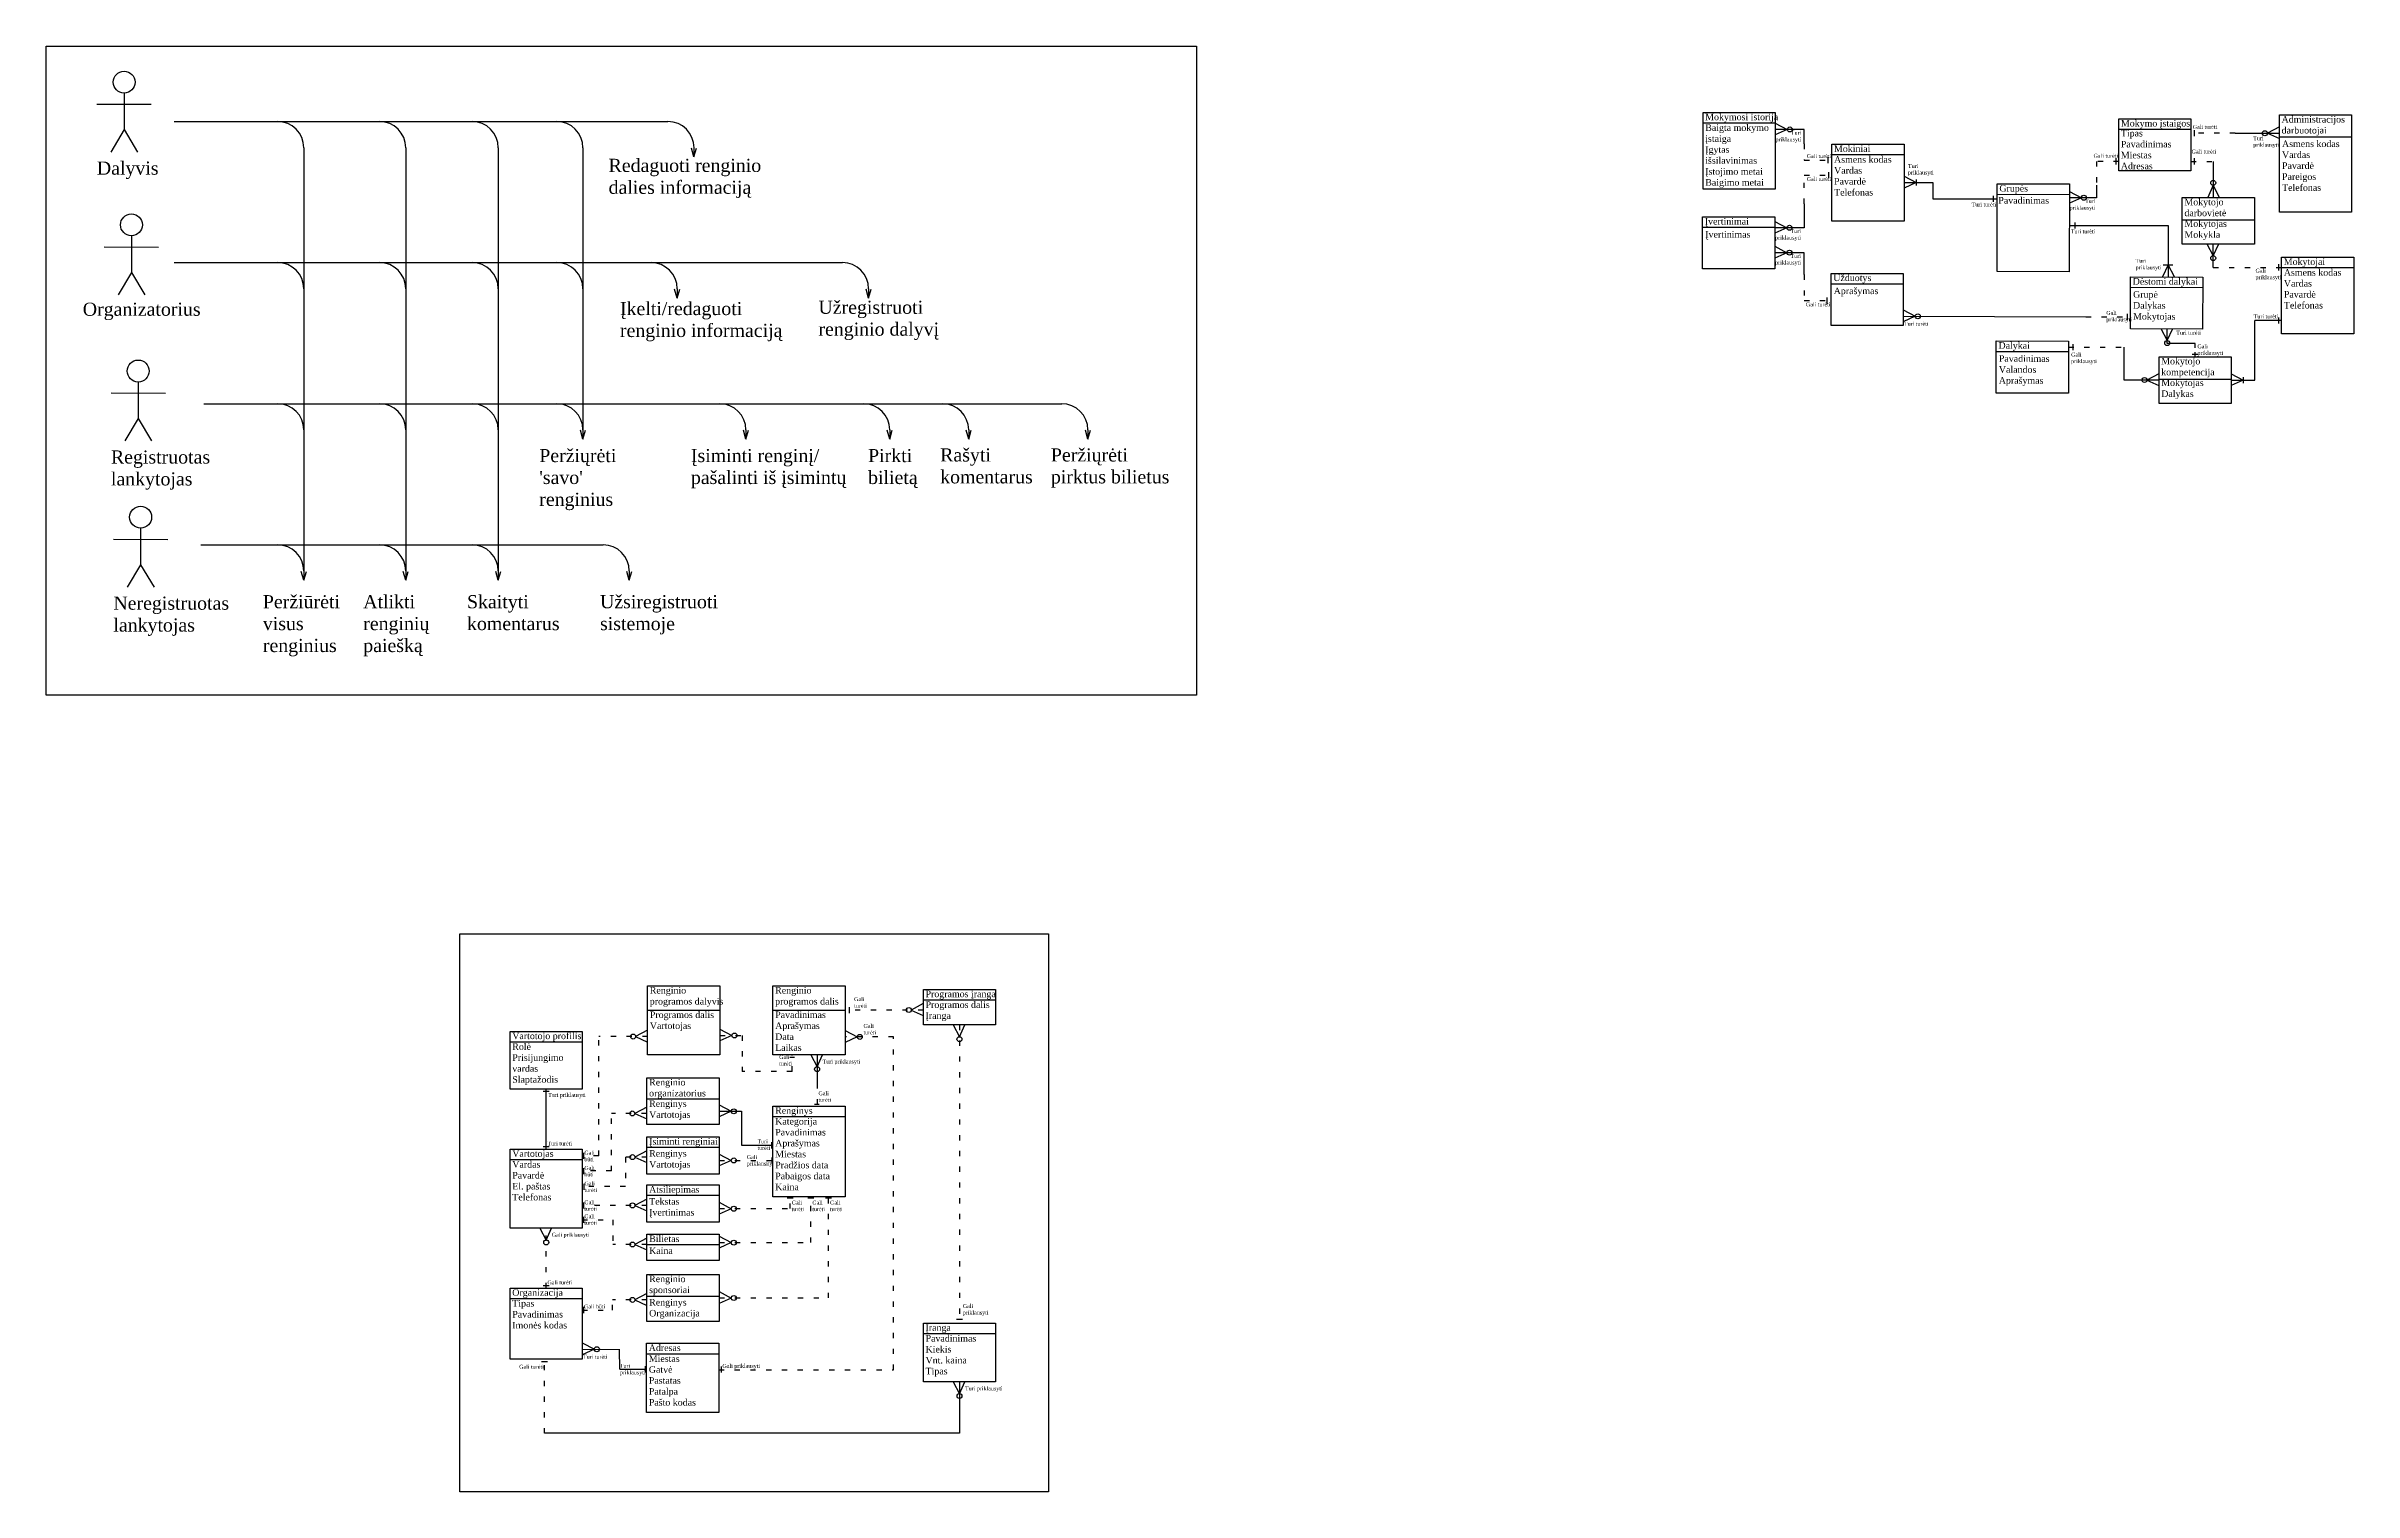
# Model space of a CAD drawing. Header units: inches. Extents: x -80.6 to 7.2, y -62.6 to -7.5.
import ezdxf

# ---------------------------------------------------------------- set-up
doc = ezdxf.new("R2010")
doc.units = ezdxf.units.IN
doc.header["$MEASUREMENT"] = 0
doc.linetypes.add('N4024N4', pattern=[0.6, 0.2, -0.4])
doc.layers.add('kabeliai', color=250, linetype='Continuous', lineweight=30)
doc.styles.add('TNR', font='times.ttf', dxfattribs={"height": 0.25})

msp = doc.modelspace()

# ---------------------------------------------------------------- linework, layer by layer
at = {"layer": 'kabeliai', "color": 7}
for p, q in [((-77.641, -9.292), (-77.641, -10.684)), ((-78.677, -9.709), (-76.606, -9.719)), ((-75.737, -10.373), (-56.945, -10.373)), ((-77.641, -10.684), (-78.151, -11.538)), ((-77.641, -10.684), (-77.132, -11.538)), ((-70.801, -11.37), (-70.801, -27.843)), ((-66.919, -11.37), (-66.919, -27.667)), ((-63.397, -11.37), (-63.397, -27.667)), ((-60.176, -11.37), (-60.176, -22.469)), ((-55.949, -11.722), (-56.045, -11.386)), ((-55.949, -11.37), (-55.949, -11.722)), ((-55.949, -11.722), (-55.852, -11.386)), ((1.15, -10.702), (1.15, -10.933)), ((-12.785, -11.725), (-12.785, -11.957)), ((-1.826, -11.775), (-1.826, -12.007)), ((1.15, -11.775), (1.15, -12.007)), ((1.881, -11.891), (1.881, -13.267)), ((-12.76, -12.303), (-12.76, -12.534)), ((-9.425, -12.585), (-9.425, -12.816)), ((-6.495, -13.2), (-6.495, -13.431)), ((-77.362, -14.726), (-77.362, -16.119)), ((-3.596, -14.33), (0.161, -14.33)), ((-3.381, -14.214), (-3.381, -14.445)), ((0.161, -14.33), (0.162, -16.293)), ((-78.398, -15.143), (-76.327, -15.154)), ((-75.737, -15.747), (-50.3, -15.747)), ((1.881, -15.928), (1.881, -15.047)), ((-77.362, -16.119), (-77.872, -16.973)), ((-77.362, -16.119), (-76.853, -16.973)), ((4.362, -15.812), (4.362, -16.044)), ((-70.801, -16.743), (-70.801, -21.12)), ((-66.919, -16.743), (-66.919, -21.12)), ((-63.397, -16.743), (-63.397, -21.12)), ((-60.176, -16.743), (-60.176, -21.12)), ((-56.589, -17.096), (-56.685, -16.759)), ((-56.589, -16.743), (-56.589, -17.096)), ((-56.589, -17.096), (-56.492, -16.759)), ((-49.303, -17.096), (-49.4, -16.759)), ((-49.303, -16.743), (-49.303, -17.096)), ((-49.303, -17.096), (-49.207, -16.759)), ((-12.827, -17.077), (-12.827, -17.308)), ((-1.397, -17.694), (-1.397, -17.926)), ((0.129, -18.821), (0.13, -18.277)), ((4.485, -17.948), (3.467, -17.948)), ((3.467, -20.218), (3.467, -17.948)), ((4.362, -17.832), (4.362, -18.063)), ((-3.459, -18.849), (-3.459, -19.081)), ((-1.514, -20.218), (-1.514, -18.965)), ((1.198, -18.821), (0.129, -18.821)), ((1.309, -19.245), (1.078, -19.245)), ((3.017, -20.103), (3.017, -20.334)), ((-78.14, -20.709), (-76.069, -20.72)), ((-77.105, -20.292), (-77.105, -21.685)), ((-0.182, -20.218), (-1.514, -20.218)), ((2.567, -20.218), (3.467, -20.218)), ((-77.105, -21.685), (-77.614, -22.539)), ((-77.105, -21.685), (-76.595, -22.539)), ((-74.611, -21.12), (-41.952, -21.12)), ((-70.801, -22.117), (-70.801, -26.494)), ((-66.919, -22.117), (-66.919, -26.494)), ((-63.397, -22.117), (-63.397, -26.494)), ((-60.176, -22.469), (-60.273, -22.133)), ((-60.176, -22.117), (-60.176, -22.469)), ((-60.176, -22.469), (-60.08, -22.133)), ((-53.972, -22.469), (-54.069, -22.133)), ((-53.972, -22.117), (-53.972, -22.469)), ((-53.972, -22.469), (-53.876, -22.133)), ((-48.497, -22.469), (-48.594, -22.133)), ((-48.497, -22.117), (-48.497, -22.469)), ((-48.497, -22.469), (-48.4, -22.133)), ((-45.493, -22.469), (-45.59, -22.133)), ((-45.493, -22.117), (-45.493, -22.469)), ((-45.493, -22.469), (-45.397, -22.133)), ((-40.955, -22.469), (-41.052, -22.133)), ((-40.955, -22.117), (-40.955, -22.469)), ((-40.955, -22.469), (-40.859, -22.133)), ((-78.048, -26.274), (-75.976, -26.285)), ((-77.012, -25.857), (-77.012, -27.25)), ((-74.722, -26.494), (-59.41, -26.494)), ((-77.012, -27.25), (-77.521, -28.104)), ((-77.012, -27.25), (-76.503, -28.104)), ((-70.801, -27.843), (-70.898, -27.506)), ((-70.801, -27.49), (-70.801, -27.843)), ((-70.801, -27.843), (-70.704, -27.506)), ((-66.919, -27.843), (-67.016, -27.506)), ((-66.919, -27.49), (-66.919, -27.843)), ((-66.919, -27.843), (-66.823, -27.506)), ((-63.397, -27.843), (-63.494, -27.506)), ((-63.397, -27.49), (-63.397, -27.843)), ((-63.397, -27.843), (-63.301, -27.506)), ((-58.413, -27.843), (-58.51, -27.506)), ((-58.413, -27.49), (-58.413, -27.843)), ((-58.413, -27.843), (-58.316, -27.506)), ((-50.042, -44.096), (-50.042, -44.327)), ((-52.304, -46.004), (-52.126, -46.004)), ((-51.265, -45.915), (-51.265, -47.002)), ((-61.459, -47.314), (-61.691, -47.314)), ((-61.575, -49.503), (-61.575, -47.218)), ((-54.143, -48.063), (-54.143, -49.356)), ((-51.358, -47.789), (-51.18, -47.789)), ((-61.459, -49.42), (-61.691, -49.42)), ((-60.149, -49.648), (-60.149, -49.88)), ((-52.995, -49.243), (-52.995, -49.475)), ((-52.99, -49.822), (-52.99, -50.053)), ((-60.149, -50.225), (-60.149, -50.456)), ((-60.146, -50.822), (-60.146, -51.053)), ((-60.149, -51.536), (-60.149, -51.767)), ((-52.174, -51.375), (-52.405, -51.375)), ((-51.389, -51.375), (-51.62, -51.375)), ((-50.714, -51.375), (-50.946, -51.375)), ((-60.149, -52.086), (-60.149, -52.317)), ((-61.459, -54.715), (-61.691, -54.715)), ((-60.16, -55.516), (-60.16, -55.748)), ((-45.728, -55.987), (-45.959, -55.987)), ((-61.528, -57.604), (-61.759, -57.604)), ((-58.771, -57.882), (-58.78, -57.134)), ((-57.812, -57.773), (-57.812, -58.005)), ((-54.912, -57.778), (-54.912, -58.009)), ((-45.844, -58.361), (-45.844, -60.326)), ((-45.844, -60.326), (-61.643, -60.326))]:
    msp.add_line(p, q, dxfattribs=at)
at = {"layer": 'kabeliai', "color": 5}
for p, q in [((-17.539, -10.426), (-14.791, -10.426)), ((-1.715, -10.668), (1.033, -10.668)), ((4.4, -10.953), (7.149, -10.953)), ((-12.636, -11.636), (-9.887, -11.636)), ((-6.342, -13.143), (-3.594, -13.15)), ((-17.554, -14.401), (-14.805, -14.401)), ((0.702, -14.121), (3.45, -14.121)), ((-12.664, -16.554), (-9.916, -16.554)), ((-1.267, -16.688), (1.481, -16.695)), ((4.485, -15.938), (7.233, -15.938)), ((-6.377, -19.128), (-3.629, -19.135)), ((-0.182, -20.182), (2.567, -20.182)), ((-47.218, -43.822), (-44.47, -43.822)), ((-57.714, -44.208), (-54.965, -44.208)), ((-52.942, -44.208), (-50.194, -44.208)), ((-62.949, -45.42), (-60.201, -45.42)), ((-57.739, -47.587), (-54.991, -47.587)), ((-52.942, -48.263), (-50.194, -48.263)), ((-62.949, -49.902), (-60.201, -49.902)), ((-57.739, -49.428), (-54.991, -49.428)), ((-57.739, -51.256), (-54.991, -51.256)), ((-57.739, -53.137), (-54.991, -53.137)), ((-62.949, -55.193), (-60.201, -55.193)), ((-57.739, -55.107), (-54.991, -55.107)), ((-47.218, -56.527), (-44.47, -56.527)), ((-57.753, -57.298), (-55.004, -57.298))]:
    msp.add_line(p, q, dxfattribs=at)
at = {"layer": 'kabeliai', "color": 7, "linetype": 'N4024N4'}
for p, q in [((-3.628, -18.965), (-1.514, -18.965)), ((1.192, -19.329), (1.194, -19.161)), ((1.196, -18.989), (1.198, -18.821)), ((-47.218, -44.208), (-50.194, -44.208)), ((-45.844, -44.772), (-45.844, -56.128)), ((-59.571, -49.761), (-59.571, -45.219)), ((-57.714, -45.219), (-59.571, -45.219)), ((-48.349, -45.229), (-50.194, -45.229)), ((-48.349, -57.906), (-48.349, -45.229)), ((-52.211, -46.543), (-54.118, -46.543)), ((-52.211, -46.543), (-52.211, -45.915)), ((-51.265, -46.997), (-51.265, -47.865)), ((-57.742, -48.147), (-59.091, -48.147)), ((-59.091, -50.337), (-59.091, -48.147)), ((-59.571, -49.761), (-60.201, -49.761)), ((-57.739, -49.81), (-58.557, -49.81)), ((-58.557, -49.81), (-58.557, -50.934)), ((-59.091, -50.337), (-60.201, -50.337)), ((-58.557, -50.934), (-60.198, -50.934)), ((-57.739, -51.648), (-60.201, -51.648)), ((-52.291, -51.772), (-52.291, -51.32)), ((-51.505, -53.064), (-51.505, -51.32)), ((-50.831, -55.173), (-50.831, -51.32)), ((-61.575, -54.795), (-61.575, -52.509)), ((-60.201, -52.198), (-59.034, -52.198)), ((-59.034, -52.198), (-59.034, -53.137)), ((-57.739, -53.137), (-59.034, -53.137)), ((-57.739, -55.246), (-59.053, -55.246)), ((-59.053, -55.635), (-59.053, -55.246)), ((-60.201, -55.635), (-59.053, -55.635)), ((-61.643, -60.326), (-61.643, -57.509)), ((-55.004, -57.906), (-48.349, -57.906))]:
    msp.add_line(p, q, dxfattribs=at)
at = {"layer": 'kabeliai', "color": 7, "lineweight": 25}
msp.add_lwpolyline([(-80.609, -7.503), (-36.819, -7.503), (-36.819, -32.216), (-80.609, -32.216)], close=True, dxfattribs=at)
at = {"layer": 'kabeliai', "color": 5}
for points in [[(-17.539, -10.028), (-14.791, -10.028), (-14.791, -12.953), (-17.539, -12.953)], [(-1.715, -10.27), (1.033, -10.27), (1.033, -12.254), (-1.715, -12.254)], [(4.4, -10.118), (7.149, -10.118), (7.149, -13.83), (4.4, -13.83)], [(-12.636, -11.238), (-9.887, -11.238), (-9.887, -14.163), (-12.636, -14.163)], [(-6.341, -12.744), (-3.593, -12.751), (-3.598, -16.092), (-6.346, -16.085)], [(-17.554, -14.003), (-14.805, -14.003), (-14.805, -15.987), (-17.554, -15.987)], [(0.702, -13.267), (3.45, -13.267), (3.45, -15.047), (0.702, -15.047)], [(4.485, -15.54), (7.233, -15.54), (7.233, -18.465), (4.485, -18.465)], [(-12.664, -16.155), (-9.916, -16.155), (-9.916, -18.14), (-12.664, -18.14)], [(-1.266, -16.289), (1.482, -16.296), (1.477, -18.281), (-1.271, -18.274)], [(-6.376, -18.73), (-3.628, -18.737), (-3.633, -20.721), (-6.381, -20.714)], [(-0.182, -19.329), (2.567, -19.329), (2.567, -21.108), (-0.182, -21.108)], [(-57.714, -43.287), (-54.965, -43.287), (-54.965, -45.915), (-57.714, -45.915)], [(-52.942, -43.287), (-50.194, -43.287), (-50.194, -45.915), (-52.942, -45.915)], [(-47.218, -43.424), (-44.47, -43.424), (-44.47, -44.772), (-47.218, -44.772)], [(-62.949, -45.022), (-60.201, -45.022), (-60.201, -47.218), (-62.949, -47.218)], [(-57.739, -46.787), (-54.991, -46.787), (-54.991, -48.562), (-57.739, -48.562)], [(-52.942, -47.865), (-50.194, -47.865), (-50.194, -51.32), (-52.942, -51.32)], [(-57.739, -49.04), (-54.991, -49.04), (-54.991, -50.454), (-57.739, -50.454)], [(-62.949, -49.503), (-60.201, -49.503), (-60.201, -52.509), (-62.949, -52.509)], [(-57.739, -50.868), (-54.991, -50.868), (-54.991, -52.282), (-57.739, -52.282)], [(-57.739, -52.749), (-54.991, -52.749), (-54.991, -53.748), (-57.739, -53.748)], [(-57.739, -54.276), (-54.991, -54.276), (-54.991, -56.07), (-57.739, -56.07)], [(-62.949, -54.795), (-60.201, -54.795), (-60.201, -57.509), (-62.949, -57.509)], [(-47.218, -56.128), (-44.47, -56.128), (-44.47, -58.361), (-47.218, -58.361)], [(-57.753, -56.9), (-55.004, -56.9), (-55.004, -59.531), (-57.753, -59.531)]]:
    msp.add_lwpolyline(points, close=True, dxfattribs=at)
at = {"layer": 'kabeliai', "color": 7}
for points in [[(-14.789, -10.434), (-14.331, -10.677), (-14.789, -10.885)], [(-13.692, -11.222), (-13.692, -11.222), (-13.691, -10.676), (-14.791, -10.676)], [(2.717, -10.817), (4.4, -10.817)], [(4.4, -10.575), (3.942, -10.817), (4.4, -11.025)], [(-9.887, -12.7), (-8.795, -12.7), (-8.795, -13.312), (-6.342, -13.316)], [(-9.882, -12.458), (-9.424, -12.701), (-9.882, -12.909)], [(-2.563, -12.795), (-2.561, -13.281), (-3.595, -13.279)], [(-3.593, -13.037), (-3.135, -13.28), (-3.593, -13.488)], [(2.124, -13.261), (1.881, -12.803), (1.673, -13.261)], [(-13.692, -13.505), (-13.692, -13.505), (-13.692, -14.42), (-14.805, -14.42)], [(-14.803, -14.178), (-14.346, -14.421), (-14.803, -14.629)], [(-13.692, -16.205), (-13.692, -16.205), (-13.692, -15.369), (-14.805, -15.369)], [(-14.803, -15.126), (-14.346, -15.369), (-14.803, -15.577)], [(1.638, -15.03), (1.881, -15.487), (2.089, -15.03)], [(0.405, -16.287), (0.162, -15.829), (-0.046, -16.287)], [(-0.024, -15.83), (0.348, -15.83)], [(-9.917, -17.547), (-9.46, -17.79), (-9.917, -17.998)], [(-9.918, -17.789), (-2.971, -17.806)], [(-0.112, -18.26), (0.13, -18.718), (0.339, -18.26)], [(-0.185, -19.976), (-0.642, -20.218), (-0.185, -20.427)], [(2.559, -19.976), (3.017, -20.218), (2.559, -20.427)], [(-47.221, -43.965), (-47.679, -44.208), (-47.221, -44.416)], [(-46.087, -44.772), (-45.844, -45.23), (-45.636, -44.772)], [(-57.716, -44.976), (-58.174, -45.219), (-57.716, -45.427)], [(-54.964, -44.935), (-54.506, -45.177), (-54.964, -45.385)], [(-50.193, -44.988), (-49.735, -45.23), (-50.193, -45.439)], [(-51.507, -45.915), (-51.265, -46.373), (-51.056, -45.915)], [(-57.744, -47.904), (-58.202, -48.147), (-57.744, -48.355)], [(-54.991, -48.063), (-54.143, -48.063)], [(-54.99, -47.822), (-54.532, -48.064), (-54.99, -48.273)], [(-57.742, -49.567), (-58.199, -49.81), (-57.742, -50.018)], [(-54.99, -49.693), (-54.532, -49.936), (-54.99, -50.144)], [(-54.143, -49.356), (-52.942, -49.356)], [(-57.742, -51.405), (-58.199, -51.648), (-57.742, -51.856)], [(-54.99, -51.531), (-54.532, -51.773), (-54.99, -51.981)], [(-61.818, -52.509), (-61.575, -52.967), (-61.367, -52.509)], [(-57.742, -52.894), (-58.199, -53.137), (-57.742, -53.345)], [(-54.99, -52.823), (-54.532, -53.065), (-54.99, -53.274)], [(-57.742, -55.003), (-58.199, -55.246), (-57.742, -55.454)], [(-54.99, -54.932), (-54.532, -55.175), (-54.99, -55.383)], [(-60.2, -56.882), (-59.742, -57.125), (-60.2, -57.333)], [(-60.201, -57.124), (-58.771, -57.134)], [(-58.771, -57.882), (-57.753, -57.89)], [(-46.087, -58.361), (-45.844, -58.819), (-45.636, -58.361)]]:
    msp.add_lwpolyline(points, dxfattribs=at)
at = {"layer": 'kabeliai', "color": 7, "linetype": 'N4024N4'}
for points in [[(-13.692, -11.222), (-13.692, -11.841), (-12.636, -11.841)], [(2.717, -10.817), (1.033, -10.817)], [(-1.715, -11.891), (-2.563, -11.891), (-2.563, -12.795)], [(1.033, -11.891), (1.881, -11.891), (1.881, -11.891)], [(-13.692, -13.505), (-13.692, -12.418), (-12.636, -12.418)], [(-13.692, -16.205), (-13.692, -17.192), (-12.664, -17.192)], [(1.881, -15.928), (1.881, -15.928), (4.485, -15.928)], [(-2.971, -17.806), (-1.199, -17.811)], [(-54.965, -45.176), (-54.118, -45.176)], [(-54.118, -45.176), (-54.118, -46.543)], [(-54.991, -49.934), (-52.942, -49.934)], [(-54.991, -51.772), (-52.291, -51.772)], [(-54.991, -53.064), (-51.505, -53.064)], [(-54.991, -55.173), (-50.831, -55.173)]]:
    msp.add_lwpolyline(points, dxfattribs=at)
at = {"layer": 'kabeliai', "color": 7}
msp.add_lwpolyline([(-64.864, -41.306), (-42.451, -41.306), (-42.451, -62.556), (-64.864, -62.556)], close=True, dxfattribs=at)
for centre, radius in [((-77.641, -8.874), 0.418), ((-14.237, -10.676), 0.0948), ((3.848, -10.822), 0.0948), ((1.881, -12.709), 0.0948), ((-77.362, -14.309), 0.418), ((-3.04, -13.277), 0.0948), ((-14.252, -14.42), 0.0948), ((-14.252, -15.369), 0.0948), ((1.881, -15.576), 0.0948), ((-9.364, -17.791), 0.0948), ((0.132, -18.81), 0.0948), ((-77.105, -19.875), 0.418), ((-0.737, -20.218), 0.0948), ((-77.012, -25.44), 0.418), ((-47.774, -44.208), 0.0948), ((-58.269, -45.219), 0.0948), ((-54.411, -45.178), 0.0948), ((-49.639, -45.231), 0.0948), ((-45.844, -45.319), 0.0948), ((-51.265, -46.462), 0.0948), ((-58.297, -48.147), 0.0948), ((-54.436, -48.065), 0.0948), ((-58.294, -49.81), 0.0948), ((-54.436, -49.936), 0.0948), ((-58.294, -51.648), 0.0948), ((-54.436, -51.774), 0.0948), ((-61.575, -53.056), 0.0948), ((-58.294, -53.137), 0.0948), ((-54.436, -53.066), 0.0948), ((-58.294, -55.246), 0.0948), ((-54.436, -55.175), 0.0948), ((-59.646, -57.126), 0.0948), ((-45.844, -58.907), 0.0948)]:
    msp.add_circle(centre, radius, dxfattribs=at)
for centre in [(-71.798, -11.37), (-67.916, -11.37), (-64.394, -11.37), (-61.173, -11.37), (-56.945, -11.37), (-71.798, -16.743), (-67.916, -16.743), (-64.394, -16.743), (-61.173, -16.743), (-57.585, -16.743), (-50.3, -16.743), (-71.798, -22.117), (-67.916, -22.117), (-64.394, -22.117), (-61.173, -22.117), (-54.969, -22.117), (-49.494, -22.117), (-46.49, -22.117), (-41.952, -22.117), (-71.798, -27.49), (-67.916, -27.49), (-64.394, -27.49), (-59.41, -27.49)]:
    msp.add_arc(centre, 0.997, 0, 90, dxfattribs=at)

# ---------------------------------------------------------------- texts
at = {"layer": 'kabeliai', "color": 5, "style": 'TNR'}
for s, width, insert, char_height, attachment_point in [('{\\C7;Baigta mokymo įstaiga\\PĮgytas išsilavinimas\\PĮstojimo metai\\PBaigimo metai}', 2.49375, (-17.456, -10.482), 0.25, 1), ('Mokymosi istorija', 2.95416, (-17.457, -10.073), 0.25, 1), ('Mokymo įstaigos', 2.95416, (-1.633, -10.315), 0.25, 1), ('{\\C7;Gali turėti}', 2.49375, (1.1, -10.503), 0.15, 1), ('Administracijos darbuotojai', 2.95416, (4.482, -10.163), 0.25, 1), ('{\\C7;Turi priklausyti}', 1.10526, (-13.8, -10.728), 0.15, 3), ('Mokiniai', 2.95416, (-12.554, -11.283), 0.25, 1), ('{\\C7;Tipas\\PPavadinimas\\PMiestas\\PAdresas}', 2.49375, (-1.637, -10.693), 0.25, 1), ('{\\C7;Turi priklausyti}', 0.8053, (3.404, -10.937), 0.15, 1), ('{\\C7;Asmens kodas\\PVardas\\PPavardė\\PPareigos\\PTelefonas}', 2.49375, (4.499, -11.097), 0.25, 1), ('{\\C7;Dalyvis}', 2.49375, (-78.68, -11.898), 0.5, 1), ('{\\C7;Gali turėti}', 2.49375, (-13.594, -11.614), 0.15, 1), ('{\\C7;Asmens kodas\\PVardas\\PPavardė\\PTelefonas}', 2.49375, (-12.552, -11.693), 0.25, 1), ('{\\C7;Turi priklausyti}', 1.10526, (-9.74, -11.993), 0.15, 1), ('{\\C7;Gali turėti}', 2.49375, (-1.739, -11.603), 0.15, 3), ('{\\C7;Gali turėti}', 2.49375, (1.057, -11.445), 0.15, 1), ('{\\C7;Gali turėti}', 2.49375, (-13.594, -12.489), 0.15, 1), ('Įvertinimai', 2.95416, (-17.472, -14.048), 0.25, 1), ('{\\C7;Turi turėti}', 2.49375, (-7.316, -13.461), 0.15, 1), ('{\\C7;Turi priklausyti}', 1.10526, (-2.604, -13.331), 0.15, 3), ('Mokytojo darbovietė', 2.95416, (0.784, -13.312), 0.25, 1), ('{\\C7;Įvertinimas}', 2.49375, (-17.455, -14.545), 0.25, 1), ('{\\C7;Turi priklausyti}', 1.10526, (-13.814, -14.472), 0.15, 3), ('{\\C7;Turi turėti}', 2.49375, (-3.542, -14.484), 0.15, 1), ('{\\C7;Mokytojas\\PMokykla}', 2.49375, (0.785, -14.135), 0.25, 1), ('{\\C7;Turi priklausyti}', 1.10526, (-13.814, -15.42), 0.15, 3), ('{\\C7;Turi priklausyti}', 0.94314, (-1.073, -15.605), 0.15, 1), ('Mokytojai', 2.95416, (4.567, -15.585), 0.25, 1), ('Užduotys', 2.95416, (-12.582, -16.2), 0.25, 1), ('{\\C7;Aprašymas}', 2.49375, (-12.566, -16.697), 0.25, 1), ('{\\C7;Gali priklausyti}', 1.10526, (3.491, -15.979), 0.15, 1), ('{\\C7;Asmens kodas\\PVardas\\PPavardė\\PTelefonas}', 2.49375, (4.568, -15.994), 0.25, 1), ('{\\C7;Organizatorius}', 2.49375, (-79.216, -17.271), 0.5, 1), ('{\\C7;Gali turėti}', 2.49375, (-13.623, -17.263), 0.15, 1), ('{\\C7;Turi turėti}', 2.49375, (-9.891, -18.002), 0.15, 1), ('{\\C7;Gali priklausyti}', 1.10526, (-2.19, -17.587), 0.15, 1), ('{\\C7;Turi turėti}', 1.06784, (0.474, -18.338), 0.15, 1), ('{\\C7;Turi turėti}', 2.49375, (3.422, -17.721), 0.15, 1), ('{\\C7;Gali priklausyti}', 1.10526, (-3.527, -19.174), 0.15, 1), ('{\\C7;Gali priklausyti}', 0.94314, (1.278, -18.861), 0.15, 1), ('Mokytojo kompetencija', 2.95416, (-0.1, -19.373), 0.25, 1), ('{\\C7;Mokytojas\\PDalykas}', 2.49375, (-0.099, -20.197), 0.25, 1), ('{\\C7;Registruotas lankytojas}', 2.49375, (-78.143, -22.899), 0.5, 1), ('{\\C7;Neregistruotas lankytojas}', 2.55547, (-78.05, -28.464), 0.5, 1), ('Renginio programos dalyvis', 2.95416, (-57.632, -43.332), 0.25, 1), ('Renginio programos dalis', 2.95416, (-52.86, -43.332), 0.25, 1), ('{\\C7;Gali turėti}', 0.68155, (-49.853, -43.718), 0.15, 1), ('Programos įranga', 2.95416, (-47.136, -43.469), 0.25, 1), ('{\\C7;Programos dalis\\PĮranga}', 2.49375, (-47.135, -43.879), 0.25, 1), ('{\\C7;Programos dalis\\PVartotojas}', 2.49375, (-57.63, -44.264), 0.25, 1), ('{\\C7;Pavadinimas\\PAprašymas\\PData\\PLaikas}', 2.49375, (-52.859, -44.264), 0.25, 1), ('{\\C7;Gali turėti}', 0.68155, (-49.496, -44.739), 0.15, 1), ('{\\C7;Rolė\\PPrisijungimo vardas\\PSlaptažodis}', 2.49375, (-62.866, -45.477), 0.25, 1), ('Vartotojo profilis', 2.95416, (-62.867, -45.067), 0.25, 1), ('{\\C7;Gali turėti}', 0.68155, (-52.705, -45.924), 0.15, 1), ('{\\C7;Turi priklausyti}', 2.49375, (-51.054, -46.096), 0.15, 1), ('{\\C7;Turi priklausyti}', 2.49375, (-61.503, -47.367), 0.15, 1), ('Renginio organizatorius', 3.0803, (-57.657, -46.832), 0.25, 1), ('{\\C7;Gali turėti}', 0.68155, (-51.21, -47.304), 0.15, 1), ('{\\C7;Renginys\\PVartotojas}', 2.49375, (-57.656, -47.647), 0.25, 1), ('Renginys', 2.95416, (-52.86, -47.91), 0.25, 1), ('Įsiminti renginiai', 3.0803, (-57.657, -49.085), 0.25, 1), ('{\\C7;Turi turėti}', 0.50221, (-53.534, -49.135), 0.15, 1), ('{\\C7;Kategorija\\PPavadinimas\\PAprašymas\\PMiestas\\PPradžios data\\PPabaigos data\\PKaina}', 2.49375, (-52.859, -48.319), 0.25, 1), ('Vartotojas', 2.95416, (-62.867, -49.548), 0.25, 1), ('{\\C7;Vardas\\PPavardė\\PEl. paštas\\PTelefonas}', 2.49375, (-62.866, -49.958), 0.25, 1), ('{\\C7;Turi turėti}', 2.49375, (-61.528, -49.217), 0.15, 1), ('{\\C7;Gali būti}', 0.68155, (-60.122, -49.567), 0.15, 1), ('{\\C7;Renginys\\PVartotojas}', 2.49375, (-57.656, -49.541), 0.25, 1), ('{\\C7;Gali priklausity}', 0.68155, (-53.94, -49.732), 0.15, 1), ('{\\C7;Gali būti}', 0.68155, (-60.122, -50.144), 0.15, 1), ('{\\C7;Gali turėti}', 0.68155, (-60.119, -50.74), 0.15, 1), ('Atsiliepimas', 2.1622, (-57.657, -50.913), 0.25, 1), ('{\\C7;Gali turėti}', 0.68155, (-60.122, -51.454), 0.15, 1), ('{\\C7;Tekstas\\PĮvertinimas}', 2.49375, (-57.656, -51.369), 0.25, 1), ('{\\C7;Gali turėti}', 0.68155, (-52.23, -51.467), 0.15, 1), ('{\\C7;Gali turėti}', 0.68155, (-51.445, -51.467), 0.15, 1), ('{\\C7;Gali turėti}', 0.86577, (-50.771, -51.467), 0.15, 1), ('{\\C7;Gali priklausyti}', 2.49375, (-61.364, -52.69), 0.15, 1), ('{\\C7;Gali turėti}', 0.68155, (-60.122, -51.987), 0.15, 1), ('Bilietas', 2.1622, (-57.657, -52.794), 0.25, 1), ('{\\C7;Kaina}', 2.49375, (-57.656, -53.249), 0.25, 1), ('Renginio sponsoriai', 2.1622, (-57.657, -54.321), 0.25, 1), ('{\\C7;Tipas\\PPavadinimas\\PImonės kodas}', 2.49375, (-62.866, -55.25), 0.25, 1), ('Organizacija', 2.95416, (-62.867, -54.84), 0.25, 1), ('{\\C7;Gali turėti}', 2.49375, (-61.528, -54.508), 0.15, 1), ('{\\C7;Renginys\\POrganizacija}', 2.49375, (-57.656, -55.21), 0.25, 1), ('{\\C7;Gali būti}', 2.49375, (-60.136, -55.421), 0.15, 1), ('Įranga', 2.95416, (-47.136, -56.173), 0.25, 1), ('{\\C7;Gali priklausyti}', 0.89155, (-45.718, -55.405), 0.15, 1), ('Adresas', 2.95416, (-57.671, -56.945), 0.25, 1), ('{\\C7;Pavadinimas\\PKiekis\\PVnt. kaina\\PTipas}', 2.49375, (-47.135, -56.583), 0.25, 1), ('{\\C7;Gali turėti}', 2.49375, (-62.602, -57.717), 0.15, 1), ('{\\C7;Turi turėti}', 2.49375, (-60.174, -57.337), 0.15, 1), ('{\\C7;Turi priklausyti}', 1.01144, (-58.771, -57.682), 0.15, 1), ('{\\C7;Miestas\\PGatvė\\PPastatas\\PPatalpa\\PPašto kodas}', 2.49375, (-57.669, -57.355), 0.25, 1), ('{\\C7;Gali priklausyti}', 2.49375, (-54.867, -57.685), 0.15, 1), ('{\\C7;Turi priklausyti}', 2.49375, (-45.633, -58.541), 0.15, 1)]:
    msp.add_mtext_dynamic_manual_height_columns(s, width=width, gutter_width=1.25, heights=[0], dxfattribs=dict(at, insert=insert, char_height=char_height, attachment_point=attachment_point))
at = {"layer": 'kabeliai', "color": 7, "char_height": 0.5, "attachment_point": 1, "style": 'TNR'}
for s, width, insert in [('Redaguoti renginio dalies informaciją', 6.37233, (-59.2, -11.794)), ('Įkelti/redaguoti renginio informaciją', 6.37233, (-58.767, -17.246)), ('Užregistruoti renginio dalyvį', 6.37233, (-51.212, -17.197)), ("Peržiųrėti 'savo' renginius", 4.54654, (-61.838, -22.844)), ('Įsiminti renginį/ pašalinti iš įsimintų', 6.37233, (-56.066, -22.844)), ('Pirkti bilietą', 2.70408, (-49.322, -22.844)), ('Rašyti komentarus', 4.54654, (-46.578, -22.82)), ('Peržiųrėti pirktus bilietus', 4.54654, (-42.363, -22.82)), ('Peržiūrėti visus renginius', 3.42245, (-72.359, -28.409)), ('Atlikti renginių paiešką', 3.55167, (-68.539, -28.409)), ('Skaityti komentarus', 4.54654, (-64.588, -28.409)), ('Užsiregistruoti sistemoje', 4.54654, (-59.526, -28.409))]:
    msp.add_mtext_dynamic_manual_height_columns(s, width=width, gutter_width=1.25, heights=[0], dxfattribs=dict(at, insert=insert))
at = {"layer": 'kabeliai', "color": 5, "char_height": 0.25, "attachment_point": 1, "rotation": 359.85565, "style": 'TNR'}
for s, width, insert in [('Grupės', 2.95416, (-6.259, -12.79)), ('{\\C7;Pavadinimas}', 2.49375, (-6.298, -13.249)), ('Dėstomi dalykai', 2.95416, (-1.184, -16.335)), ('{\\C7;Grupė\\PDalykas\\PMokytojas}', 2.49375, (-1.169, -16.832)), ('Dalykai', 2.95416, (-6.294, -18.775)), ('{\\C7;Pavadinimas\\PValandos\\PAprašymas}', 2.49375, (-6.279, -19.272))]:
    msp.add_mtext_dynamic_manual_height_columns(s, width=width, gutter_width=1.25, heights=[0], dxfattribs=dict(at, insert=insert))

doc.saveas('drawing.dxf')
